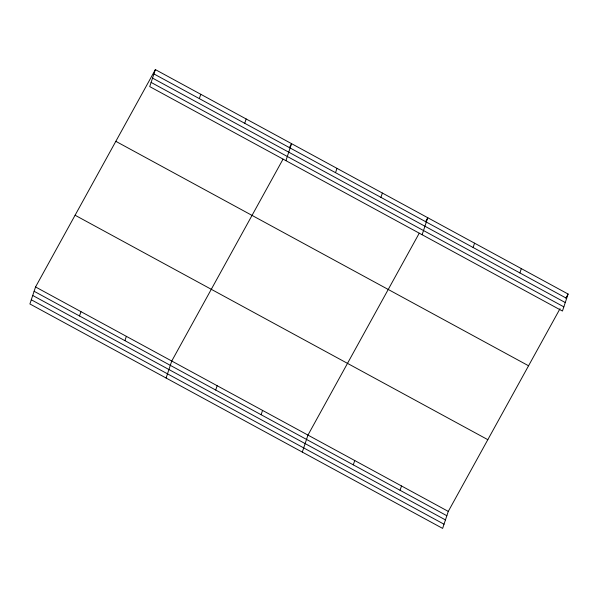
<?xml version="1.0" encoding="UTF-8"?>
<svg xmlns="http://www.w3.org/2000/svg" width="598" height="598" viewBox="0 0 598 598"><rect width="100%" height="100%" fill="white"/><g stroke="black" fill="none" stroke-linecap="round" stroke-linejoin="round"><path stroke-width="0.9" d="M155.368 69.6L149.717 86.598L562.449 311.042L568.1 294.044L155.368 69.6L35.551 286.958L29.9 303.956L442.632 528.4L448.283 511.402L560.012 308.718M79.512 315.976L80.954 311.648M199.328 98.61L200.771 94.29M124.915 340.658L126.357 336.338M244.732 123.3L246.167 118.98M166.102 378.018L171.753 361.028L283.033 159.158M285.919 160.66L291.57 143.669L289.32 147.743M215.714 390.038L217.156 385.717M335.53 172.68L336.973 168.359M261.117 414.728L262.552 410.407M380.933 197.37L382.369 193.049M302.304 452.088L307.955 435.097L419.235 233.22M422.121 234.73L427.772 217.732L425.522 221.813M353.291 464.855L354.734 460.527M473.108 247.497L474.55 243.169M400.069 490.293L401.505 485.965M519.886 272.935L521.321 268.607M565.85 298.118L568.1 294.044M153.933 73.928L566.665 298.372M152.542 78.106L565.274 302.551M151.107 82.412L563.839 306.856M115.833 141.33L528.557 365.774M75.094 215.235L487.826 439.68M35.551 286.958L448.283 511.402M34.116 291.286L446.848 515.73M32.726 295.464L445.458 519.909M31.29 299.77L444.022 524.214"/></g></svg>
